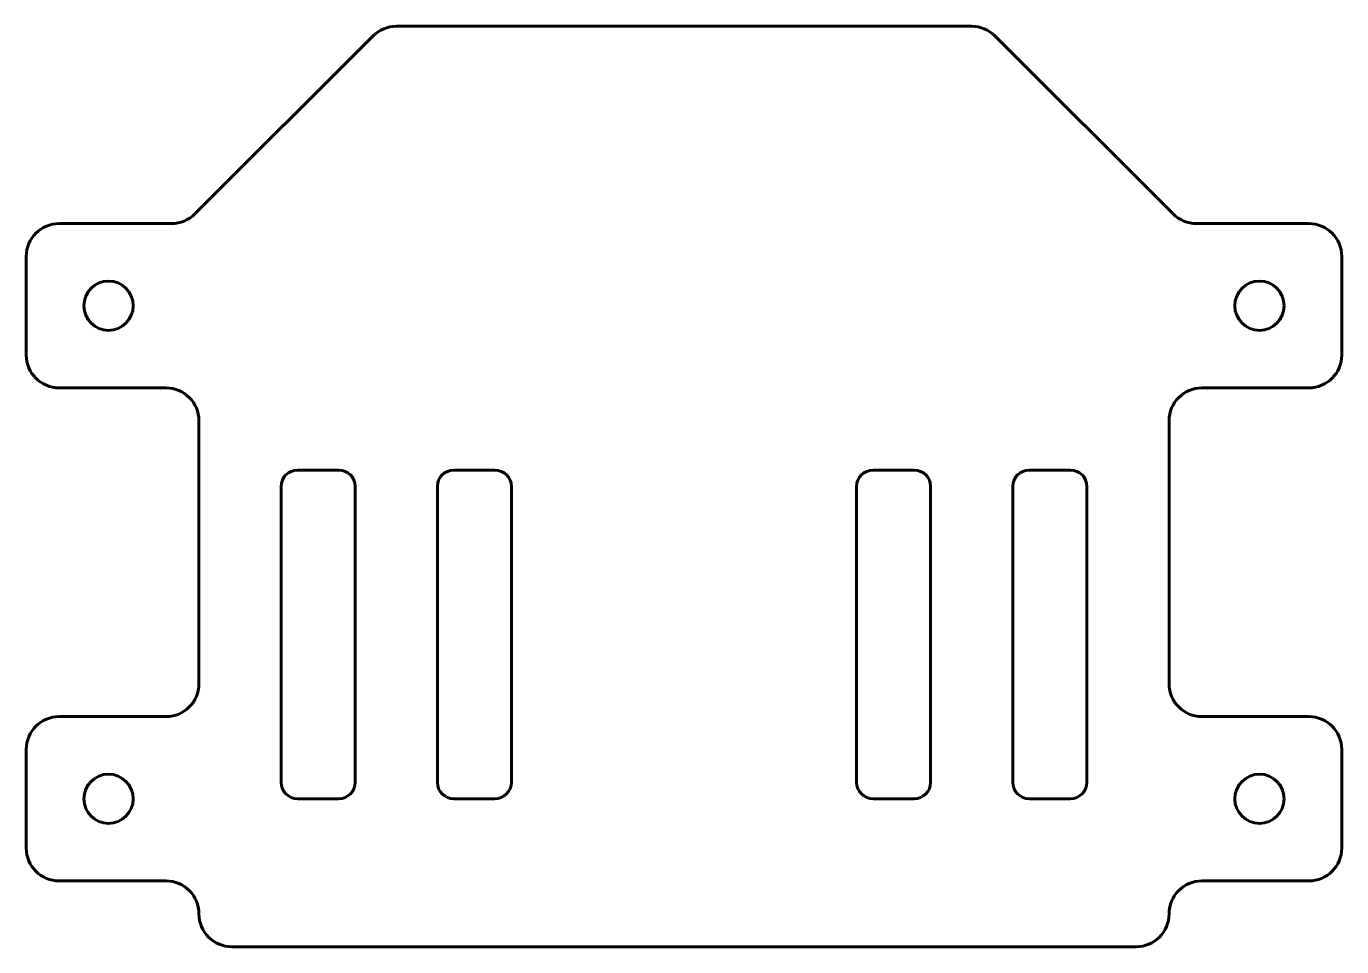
# Model space of a CAD drawing. Header units: millimetres. Extents: x -40 to 40, y 0 to 56.
import ezdxf

# ---------------------------------------------------------------- set-up
doc = ezdxf.new("R2010")
doc.units = ezdxf.units.MM
for name, pattern in [('K5LT32768', [0]), ('K5LT32769', [0]), ('K5LT_BASIC', [0])]:
    doc.linetypes.add(name, pattern=pattern)

# ---------------------------------------------------------------- blocks, each defined once
blk = doc.blocks.new('U0')
at = {"color": 5, "linetype": 'K5LT32769', "lineweight": 60, "true_color": 0x0000ff}
for p, q in [((-17.5, 56), (0, 56)), ((17.5, 56), (0, 56)), ((17.5, 56), (0, 56)), ((-18.914, 55.414), (-29.743, 44.586)), ((18.914, 55.414), (29.743, 44.586)), ((18.914, 55.414), (29.743, 44.586)), ((-24.5, 10), (-24.5, 28)), ((-15, 10), (-15, 28)), ((15, 10), (15, 28)), ((15, 10), (15, 28)), ((24.5, 10), (24.5, 28)), ((24.5, 10), (24.5, 28))]:
    blk.add_line(p, q, dxfattribs=at)
at = {"color": 150, "linetype": 'K5LT_BASIC', "lineweight": 60, "true_color": 0x0080ff}
for p, q in [((-38, 44), (-31.157, 44)), ((38, 44), (31.157, 44)), ((38, 44), (31.157, 44)), ((-40, 42), (-40, 36)), ((40, 42), (40, 36)), ((40, 42), (40, 36)), ((-38, 34), (-31.5, 34)), ((38, 34), (31.5, 34)), ((38, 34), (31.5, 34)), ((-29.5, 16), (-29.5, 32)), ((29.5, 16), (29.5, 32)), ((29.5, 16), (29.5, 32)), ((-38, 14), (-31.5, 14)), ((38, 14), (31.5, 14)), ((38, 14), (31.5, 14)), ((-40, 6), (-40, 12)), ((40, 6), (40, 12)), ((40, 6), (40, 12)), ((-38, 4), (-31.5, 4)), ((38, 4), (31.5, 4)), ((38, 4), (31.5, 4)), ((-27.5, 0), (0, 0)), ((27.5, 0), (0, 0)), ((27.5, 0), (0, 0))]:
    blk.add_line(p, q, dxfattribs=at)
at = {"color": 5, "linetype": 'K5LT32768', "lineweight": 60, "true_color": 0x0000ff}
for p, q in [((-23.5, 29), (-21, 29)), ((-14, 29), (-11.5, 29)), ((14, 29), (11.5, 29)), ((14, 29), (11.5, 29)), ((23.5, 29), (21, 29)), ((23.5, 29), (21, 29)), ((-20, 28), (-20, 10)), ((-10.5, 28), (-10.5, 10)), ((10.5, 28), (10.5, 10)), ((10.5, 28), (10.5, 10)), ((20, 28), (20, 10)), ((20, 28), (20, 10)), ((-23.5, 9), (-21, 9)), ((-14, 9), (-11.5, 9)), ((14, 9), (11.5, 9)), ((14, 9), (11.5, 9)), ((23.5, 9), (21, 9)), ((23.5, 9), (21, 9))]:
    blk.add_line(p, q, dxfattribs=at)
at = {"color": 5, "linetype": 'K5LT32769', "lineweight": 60, "true_color": 0x0000ff}
for centre in [(-35, 39), (-35, 39), (35, 39), (35, 39), (35, 39), (35, 39), (-35, 9), (-35, 9), (35, 9), (35, 9), (35, 9), (35, 9)]:
    blk.add_circle(centre, 1.5, dxfattribs=at)
for centre, radius, start, end in [((-17.5, 54), 2, 90, 135), ((17.5, 54), 2, 45, 90), ((17.5, 54), 2, 45, 90), ((-23.5, 28), 1, 90, 180), ((-14, 28), 1, 90, 180), ((14, 28), 1, 0, 90), ((14, 28), 1, 0, 90), ((23.5, 28), 1, 0, 90), ((23.5, 28), 1, 0, 90)]:
    blk.add_arc(centre, radius, start, end, dxfattribs=at)
at = {"color": 150, "linetype": 'K5LT_BASIC', "lineweight": 60, "true_color": 0x0080ff}
for centre, start, end in [((-38, 42), 90, 180), ((-31.157, 46), 270, 315), ((31.157, 46), 225, 270), ((31.157, 46), 225, 270), ((38, 42), 0, 90), ((38, 42), 0, 90), ((-38, 36), 180, 270), ((38, 36), 270, 0), ((38, 36), 270, 0), ((-31.5, 32), 0, 90), ((31.5, 32), 90, 180), ((31.5, 32), 90, 180), ((-31.5, 16), 270, 0), ((31.5, 16), 180, 270), ((31.5, 16), 180, 270), ((-38, 12), 90, 180), ((38, 12), 0, 90), ((38, 12), 0, 90), ((-38, 6), 180, 270), ((38, 6), 270, 0), ((38, 6), 270, 0), ((-31.5, 2), 0, 90), ((31.5, 2), 90, 180), ((31.5, 2), 90, 180), ((-27.5, 2), 180, 270), ((27.5, 2), 270, 0), ((27.5, 2), 270, 0)]:
    blk.add_arc(centre, 2, start, end, dxfattribs=at)
at = {"color": 5, "linetype": 'K5LT32768', "lineweight": 60, "true_color": 0x0000ff}
for centre, start, end in [((-21, 28), 0, 90), ((-11.5, 28), 0, 90), ((11.5, 28), 90, 180), ((11.5, 28), 90, 180), ((21, 28), 90, 180), ((21, 28), 90, 180), ((-23.5, 10), 180, 270), ((-21, 10), 270, 0), ((-14, 10), 180, 270), ((-11.5, 10), 270, 0), ((11.5, 10), 180, 270), ((11.5, 10), 180, 270), ((14, 10), 270, 0), ((14, 10), 270, 0), ((21, 10), 180, 270), ((21, 10), 180, 270), ((23.5, 10), 270, 0), ((23.5, 10), 270, 0)]:
    blk.add_arc(centre, 1, start, end, dxfattribs=at)

msp = doc.modelspace()

# ---------------------------------------------------------------- block references
msp.add_blockref('U0', (0, 0))

doc.saveas('drawing.dxf')
